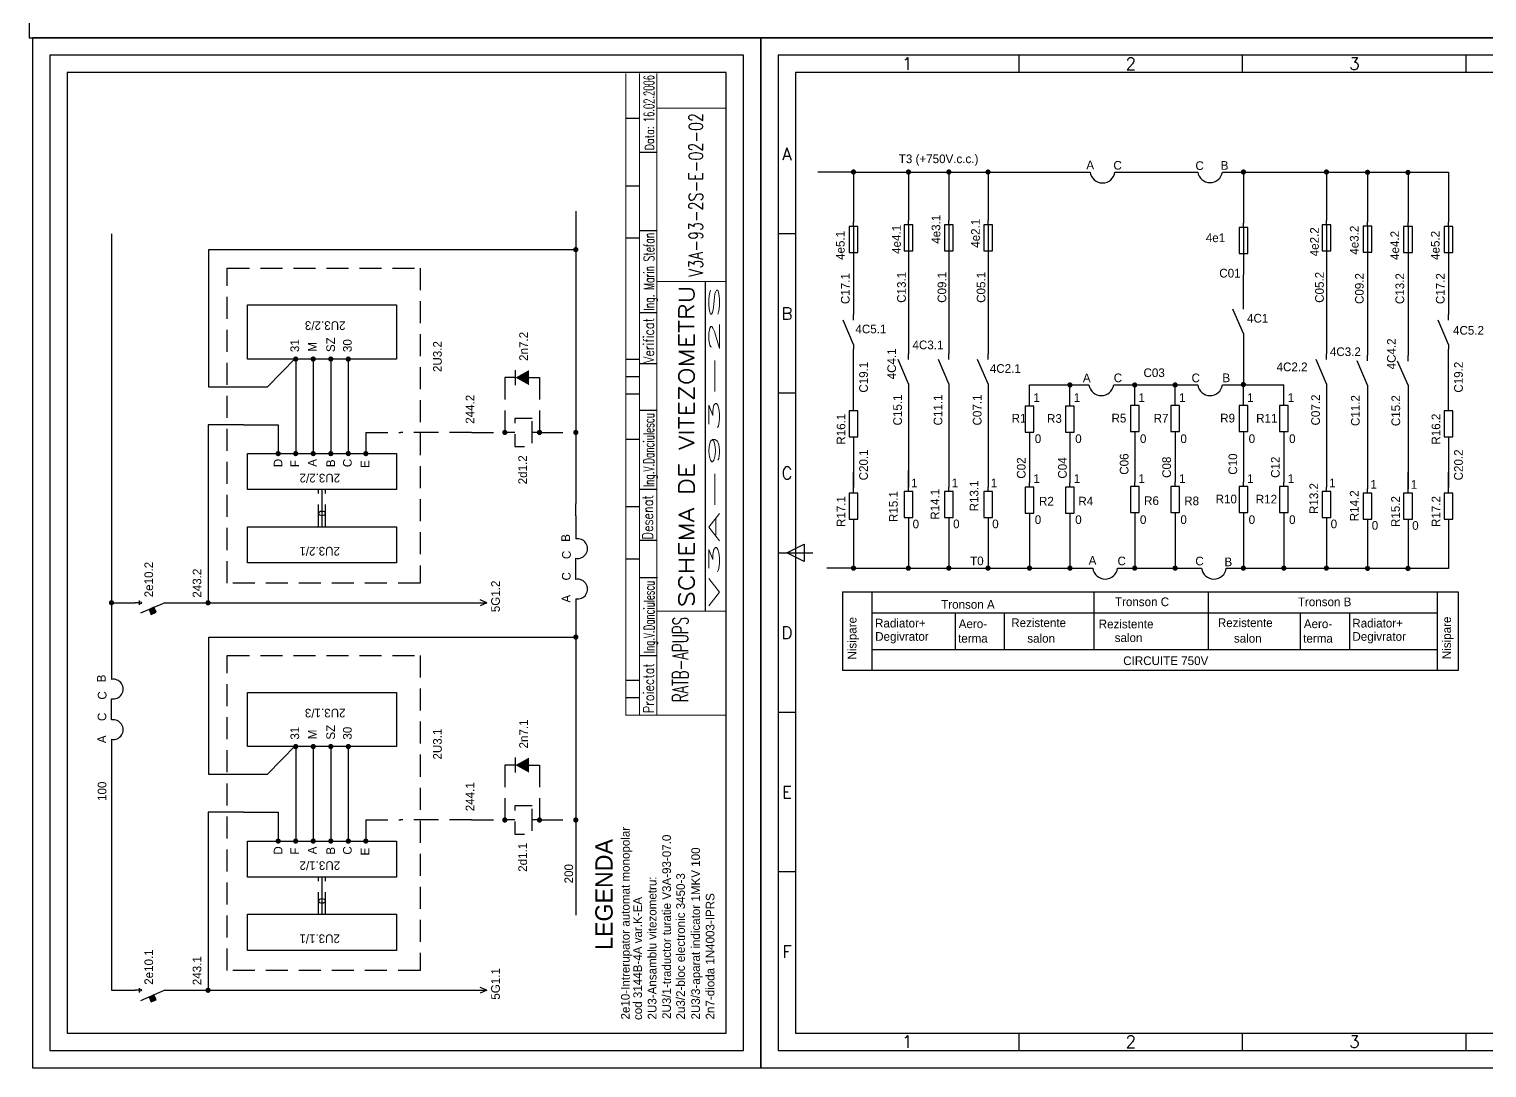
# Model space of a CAD drawing. Header units: millimetres. Extents: x 779 to 5457, y 14 to 905.
# Drawn here: x 779.1 to 1199.4, y 13.9 to 313.4 of the extents above; entities that cross this region are included whole.
import ezdxf
from ezdxf.enums import TextEntityAlignment as Align

# ---------------------------------------------------------------- set-up
doc = ezdxf.new("R2010")
doc.units = ezdxf.units.MM
doc.linetypes.add('DASHED2', pattern=[9.525, 6.35, -3.175])
doc.layers.add('INDICATOR', color=7, linetype='Continuous')
doc.styles.add('ISO', font='SIMPLEX.shx')
doc.styles.add('ROMANS', font='ROMANS.shx', dxfattribs={"width": 0.8})

# ---------------------------------------------------------------- blocks, each defined once
blk = doc.blocks.new('6a4')
at = {"color": 240}
blk.add_lwpolyline([(0, 0), (0, 297), (-1261, 297), (-1261, 0)], close=True, dxfattribs=at)
blk = doc.blocks.new('indic-el')
at = {"layer": 'INDICATOR', "color": 1}
for p, q in [((-180, 25), (-180, 29)), ((-175, 25), (-175, 29)), ((-140, 25), (-140, 29)), ((-125, 25), (-125, 29)), ((-105.5, 25), (-105.5, 29)), ((-87.5, 25), (-87.5, 29)), ((-82.5, 25), (-82.5, 29)), ((-47.5, 25), (-47.5, 29)), ((-32.5, 25), (-32.5, 29)), ((-13, 25), (-13, 29)), ((-167.9, 20), (-167.9, 25)), ((-145.42, 19.8), (-145.42, 24.8)), ((-134.65, 20.08), (-134.65, 25.08)), ((-119.93, 20), (-119.93, 25)), ((-97.19, 20), (-97.19, 25)), ((-83.77, 20), (-83.77, 25)), ((-69.03, 20), (-69.03, 25)), ((-45.33, 20), (-45.33, 25)), ((-22.83, 20), (-22.83, 25)), ((-155, 6), (-60, 6))]:
    blk.add_line(p, q, dxfattribs=at)
at = {"layer": 'INDICATOR'}
blk.add_line((-92.5, 25), (-92.5, 29), dxfattribs=at)
at = {"layer": 'INDICATOR', "const_width": 0.3, "flags": 128}
for points in [[(0, 29), (-185, 29), (-185, 0)], [(0, 25), (-185, 25)], [(0, 20), (-185, 20)], [(-155, 0), (-155, 20)], [(-60, 0), (-60, 20)], [(-10, 0), (-10, 20)]]:
    blk.add_lwpolyline(points, dxfattribs=at)
at = {"layer": 'INDICATOR', "color": 1, "style": 'ROMANS', "width": 0.8}
for s, height, p in [('Proiectat', 3, (-184.48, 20.88)), ('Desenat', 3, (-134.37, 21.17)), ('Verificat', 3, (-83.49, 20.88)), ('Data:', 2.5, (-22.15, 20.88))]:
    blk.add_text(s, height=height, dxfattribs=at).set_placement(p)
at = {"layer": 'INDICATOR', "style": 'ROMANS', "width": 0.570908}
blk.add_text('RATB-APUPS', height=4.5, dxfattribs=at).set_placement((-181.28, 10.96), (-156.69, 10.96), align=Align.FIT)
at = {"layer": 'INDICATOR', "color": 1, "style": 'ROMANS'}
for tag, height, width, p, p2 in [('PROIECTAT', 3, 0.908325, (-167.12, 20.74), (-146.23, 20.74)), ('DESENAT', 3, 1.116423, (-119.25, 20.84), (-97.88, 20.84)), ('VERIFICAT', 3, 1.074468, (-68.34, 20.8), (-45.93, 20.8)), ('DATA', 3, 1.321041, (-14.04, 20.81), (-0.45, 20.81)), ('NUME_DESEN', 4.5, 2.080219, (-153.9, 9.22), (-61.18, 9.22)), ('NUMAR', 4, 2.383056, (-58.61, 6.76), (-11.4, 6.76)), ('ANS', 3, 11.421134, (-154.04, 2.01), (-61.04, 2.01))]:
    blk.add_attdef(tag, text='', height=height, dxfattribs=dict(at, width=width)).set_placement(p, p2, align=Align.FIT)
blk = doc.blocks.new('a4r')
at = {"color": 240}
for points in [[(0, 210), (-297, 210), (-297, 0), (0, 0)], [(-5, 205), (-292, 205), (-292, 5), (-5, 5)]]:
    blk.add_lwpolyline(points, close=True, dxfattribs=at)
at = {"color": 70}
blk.add_lwpolyline([(-287, 10), (-10, 10), (-10, 200), (-287, 200)], close=True, dxfattribs=at)
blk = doc.blocks.new('5A4')
at = {"color": 70}
for p, q in [((-976.57, 287), (-976.57, 292)), ((-912.14, 287), (-912.14, 292)), ((-847.71, 287), (-847.71, 292)), ((-1041, 240.5), (-1046, 240.5)), ((-1041, 194.5), (-1046, 194.5)), ((-1046, 148.5), (-1036, 148.5)), ((-1043.5, 148.5), (-1038.5, 151)), ((-1038.5, 146), (-1043.5, 148.5)), ((-1038.5, 151), (-1038.5, 146)), ((-1041, 102.5), (-1046, 102.5)), ((-1041, 56.5), (-1046, 56.5)), ((-976.57, 5), (-976.57, 10)), ((-912.14, 5), (-912.14, 10)), ((-847.71, 5), (-847.71, 10))]:
    blk.add_line(p, q, dxfattribs=at)
at = {"color": 240}
for points in [[(0, 0), (0, 297), (-1051, 297), (-1051, 0)], [(-5, 5), (-5, 292), (-1046, 292), (-1046, 5)]]:
    blk.add_lwpolyline(points, close=True, dxfattribs=at)
at = {"color": 70}
blk.add_lwpolyline([(-1041, 287), (-1041, 10), (-10, 10), (-10, 287)], close=True, dxfattribs=at)
at = {"color": 50, "style": 'ISO'}
for s, p in [('1', (-1008.78, 289.55)), ('2', (-944.36, 289.55)), ('3', (-879.92, 289.55)), ('A', (-1043.5, 263.5)), ('B', (-1043.5, 217.5)), ('C', (-1043.5, 171.5)), ('D', (-1043.5, 125.5)), ('E', (-1043.5, 79.5)), ('F', (-1043.5, 33.5)), ('1', (-1008.78, 7.55)), ('2', (-944.36, 7.55)), ('3', (-879.92, 7.55))]:
    blk.add_text(s, height=3.5, dxfattribs=at).set_placement(p, align=Align.MIDDLE)

msp = doc.modelspace()

# ---------------------------------------------------------------- linework, layer by layer
at = {"color": 1}
for p, q in [((1016.78, 272.25), (1006.45, 272.25)), ((1016.78, 272.25), (1064.26, 272.25)), ((1016.78, 272.25), (1016.78, 257.83)), ((1032.61, 272.25), (1032.61, 258.29)), ((1044.27, 272.25), (1044.27, 258.29)), ((1055.56, 272.25), (1055.56, 258.29)), ((1064.26, 272.25), (1085, 272.25)), ((1085, 272.24), (1085, 272.24)), ((1092.14, 272.25), (1116.01, 272.25)), ((1116.01, 272.08), (1116.04, 272.08)), ((1123.13, 272.25), (1152.91, 272.25)), ((1129.18, 272.25), (1129.18, 257.52)), ((1152.91, 272.25), (1164.16, 272.25)), ((1153.12, 272.25), (1153.12, 258.29)), ((1164.98, 272.16), (1164.98, 257.86)), ((1165.35, 272.16), (1169.05, 272.16)), ((1169.05, 272.16), (1188.3, 272.16)), ((1176.64, 272.13), (1176.64, 257.83)), ((1188.3, 272.16), (1188.3, 257.83)), ((936.72, 260.93), (936.72, 249.87)), ((1016.78, 256.58), (1016.78, 257.83)), ((1016.78, 256.58), (1016.78, 249.08)), ((1032.61, 257.04), (1032.61, 258.29)), ((1032.61, 257.04), (1032.61, 249.54)), ((1044.27, 257.04), (1044.27, 258.29)), ((1044.27, 257.04), (1044.27, 249.54)), ((1055.56, 257.04), (1055.56, 258.29)), ((1055.56, 257.04), (1055.56, 249.54)), ((1129.18, 256.27), (1129.18, 257.52)), ((1153.12, 257.04), (1153.12, 258.29)), ((1153.12, 257.04), (1153.12, 249.54)), ((1164.98, 256.61), (1164.98, 257.86)), ((1164.98, 256.61), (1164.98, 249.11)), ((1176.64, 256.58), (1176.64, 257.83)), ((1176.64, 256.58), (1176.64, 249.08)), ((1188.3, 256.58), (1188.3, 257.83)), ((1188.3, 256.58), (1188.3, 249.08)), ((802.86, 254.42), (802.86, 253.51)), ((802.86, 253.51), (802.86, 200.78)), ((1129.18, 256.27), (1129.18, 248.77)), ((830.94, 249.87), (936.72, 249.87)), ((830.94, 210.22), (830.94, 249.87)), ((936.72, 249.87), (936.72, 197.14)), ((1016.78, 249.08), (1016.78, 247.83)), ((1032.61, 249.54), (1032.61, 248.29)), ((1032.61, 248.29), (1032.61, 219.83)), ((1044.27, 249.54), (1044.27, 248.29)), ((1044.27, 248.29), (1044.27, 219.83)), ((1055.56, 249.54), (1055.56, 248.29)), ((1055.56, 248.29), (1055.56, 219.83)), ((1129.18, 248.77), (1129.18, 247.52)), ((1153.12, 249.54), (1153.12, 248.29)), ((1153.12, 248.29), (1153.12, 219.83)), ((1164.98, 249.11), (1164.98, 247.86)), ((1176.64, 249.08), (1176.64, 247.83)), ((1188.3, 249.08), (1188.3, 247.83)), ((1016.78, 247.83), (1016.78, 231.12)), ((1129.18, 247.52), (1129.18, 242.63)), ((1164.98, 247.86), (1164.98, 219.4)), ((1176.64, 247.83), (1176.64, 219.37)), ((1188.3, 247.83), (1188.3, 231.13)), ((1129.18, 232.72), (1129.18, 242.62)), ((842.05, 218.32), (842.05, 233.91)), ((842.05, 233.91), (885.05, 233.91)), ((885.05, 233.91), (885.05, 218.32)), ((1129.18, 225.73), (1126.18, 232.73)), ((1016.78, 222.51), (1013.78, 229.51)), ((1016.78, 229.49), (1016.78, 231.12)), ((1188.3, 222.51), (1185.3, 229.51)), ((1188.3, 229.49), (1188.3, 231.13)), ((1129.18, 225.73), (1129.18, 210.21)), ((855.97, 218.69), (847.77, 210.22)), ((1016.78, 222.51), (1016.78, 221.13)), ((1016.78, 209.37), (1016.78, 221.13)), ((1032.61, 218.2), (1032.61, 219.83)), ((1044.27, 218.2), (1044.27, 219.83)), ((1055.56, 218.2), (1055.56, 219.83)), ((1153.12, 218.2), (1153.12, 219.83)), ((1164.98, 217.76), (1164.98, 219.4)), ((1176.64, 217.73), (1176.64, 219.37)), ((1188.3, 222.51), (1188.3, 221.13)), ((1188.3, 209.37), (1188.3, 221.13)), ((885.05, 218.32), (842.05, 218.32)), ((855.97, 218.32), (855.97, 191.06)), ((861.02, 218.32), (861.02, 191.06)), ((866.08, 218.32), (866.08, 191.06)), ((871.13, 218.32), (871.13, 191.06)), ((1032.61, 211.21), (1029.61, 218.21)), ((1044.27, 211.21), (1041.27, 218.21)), ((1055.56, 211.21), (1052.56, 218.21)), ((1153.12, 211.21), (1150.12, 218.21)), ((1164.98, 210.78), (1161.98, 217.78)), ((1176.64, 210.75), (1173.64, 217.75)), ((847.77, 210.22), (830.94, 210.22)), ((1032.61, 211.21), (1032.61, 209.83)), ((1044.27, 211.21), (1044.27, 209.83)), ((1055.56, 211.21), (1055.56, 209.83)), ((1067.53, 210.84), (1084.67, 210.84)), ((1067.53, 206.01), (1067.53, 210.84)), ((1079.19, 206.01), (1079.19, 210.84)), ((1091.79, 210.84), (1116.01, 210.84)), ((1097.85, 206.13), (1097.85, 210.84)), ((1109.51, 206.13), (1109.51, 210.84)), ((1123.13, 210.84), (1140.85, 210.84)), ((1129.18, 206.13), (1129.18, 210.96)), ((1140.85, 206.13), (1140.85, 210.84)), ((1153.12, 211.21), (1153.12, 209.83)), ((1164.98, 210.78), (1164.98, 209.4)), ((1176.64, 210.75), (1176.64, 209.37)), ((1016.78, 204.66), (1016.78, 209.37)), ((1032.61, 209.83), (1032.61, 181.37)), ((1044.27, 209.83), (1044.27, 181.37)), ((1055.56, 209.83), (1055.56, 181.37)), ((1067.53, 204.76), (1067.53, 206.01)), ((1079.19, 204.76), (1079.19, 206.01)), ((1097.85, 204.88), (1097.85, 206.13)), ((1109.51, 204.88), (1109.51, 206.13)), ((1129.18, 204.88), (1129.18, 206.13)), ((1140.85, 204.88), (1140.85, 206.13)), ((1153.12, 209.83), (1153.12, 181.37)), ((1164.98, 209.4), (1164.98, 180.94)), ((1176.64, 209.37), (1176.64, 180.91)), ((1188.3, 204.67), (1188.3, 209.37)), ((1016.78, 203.41), (1016.78, 204.66)), ((1188.3, 203.42), (1188.3, 204.67)), ((802.86, 200.78), (802.86, 125.93)), ((830.69, 199.38), (830.69, 148.04)), ((840.92, 199.38), (830.69, 199.38)), ((840.92, 199.38), (850.91, 199.38)), ((850.91, 199.38), (850.91, 191.06)), ((876.19, 197.14), (876.19, 191.06)), ((936.72, 197.14), (936.72, 176.58)), ((1016.78, 195.91), (1016.78, 194.67)), ((1016.78, 194.67), (1016.78, 181.32)), ((1067.53, 197.26), (1067.53, 196.01)), ((1067.53, 196.01), (1067.53, 182.67)), ((1079.19, 197.26), (1079.19, 196.01)), ((1079.19, 196.01), (1079.19, 182.67)), ((1097.85, 197.38), (1097.85, 196.13)), ((1097.85, 196.13), (1097.85, 182.79)), ((1109.51, 197.38), (1109.51, 196.13)), ((1109.51, 196.13), (1109.51, 182.79)), ((1129.18, 197.38), (1129.18, 196.13)), ((1129.18, 196.13), (1129.18, 182.79)), ((1140.85, 197.38), (1140.85, 196.13)), ((1140.85, 196.13), (1140.85, 182.79)), ((1188.3, 195.92), (1188.3, 194.67)), ((1188.3, 194.67), (1188.3, 181.32)), ((842.05, 191.06), (885.05, 191.06)), ((842.05, 180.66), (842.05, 191.06)), ((885.05, 191.06), (885.05, 180.66)), ((1016.78, 180.91), (1016.78, 185.73)), ((1032.61, 181.34), (1032.61, 186.17)), ((1176.64, 180.91), (1176.64, 185.74)), ((1188.3, 180.91), (1188.3, 185.74)), ((1016.78, 179.66), (1016.78, 180.91)), ((1032.61, 180.09), (1032.61, 181.34)), ((1044.27, 180.12), (1044.27, 181.37)), ((1055.56, 180.12), (1055.56, 181.37)), ((1067.53, 181.42), (1067.53, 182.67)), ((1079.19, 181.42), (1079.19, 182.67)), ((1097.85, 181.54), (1097.85, 182.79)), ((1109.51, 181.54), (1109.51, 182.79)), ((1129.18, 181.54), (1129.18, 182.79)), ((1140.85, 181.54), (1140.85, 182.79)), ((1153.12, 180.12), (1153.12, 181.37)), ((1164.98, 179.69), (1164.98, 180.94)), ((1176.64, 179.66), (1176.64, 180.91)), ((1188.3, 179.66), (1188.3, 180.91)), ((885.05, 180.66), (842.05, 180.66)), ((863.55, 169.98), (863.55, 180.66)), ((936.72, 173.13), (936.72, 176.58)), ((936.72, 173.13), (936.72, 166.45)), ((1032.61, 172.59), (1032.61, 171.34)), ((1044.27, 172.62), (1044.27, 171.37)), ((1055.56, 172.62), (1055.56, 171.37)), ((1067.53, 173.92), (1067.53, 157.91)), ((1079.19, 173.92), (1079.19, 157.91)), ((1097.85, 174.04), (1097.85, 158.03)), ((1109.51, 174.04), (1109.51, 158.03)), ((1129.18, 174.04), (1129.18, 158.03)), ((1140.85, 174.04), (1140.85, 158.03)), ((1153.12, 172.62), (1153.12, 171.37)), ((842.05, 169.98), (885.05, 169.98)), ((842.05, 159.54), (842.05, 169.98)), ((885.05, 169.98), (885.05, 159.54)), ((1016.78, 172.16), (1016.78, 170.91)), ((1016.78, 170.91), (1016.78, 157.94)), ((1032.61, 171.34), (1032.61, 158)), ((1044.27, 171.37), (1044.27, 158.03)), ((1055.56, 171.37), (1055.56, 158.03)), ((1153.12, 171.37), (1153.12, 158.03)), ((1164.98, 172.19), (1164.98, 170.94)), ((1164.98, 170.94), (1164.98, 157.94)), ((1176.64, 172.16), (1176.64, 170.91)), ((1176.64, 170.91), (1176.64, 157.94)), ((1188.3, 172.16), (1188.3, 170.91)), ((1188.3, 170.91), (1188.3, 157.94)), ((936.72, 154.77), (936.72, 160.88)), ((885.05, 159.54), (842.05, 159.54)), ((1016.78, 158.03), (1009.13, 158.03)), ((1016.78, 158.03), (1059.53, 158.03)), ((1059.53, 158.03), (1085.76, 158.03)), ((1092.91, 158.03), (1117.11, 158.03)), ((1124.25, 158.03), (1137.9, 158.03)), ((1137.9, 158.03), (1149.09, 158.03)), ((1149.09, 158.03), (1168.86, 158.03)), ((1168.86, 158.03), (1188.3, 158.03)), ((802.86, 148.04), (809.71, 148.04)), ((810.96, 148.04), (809.71, 148.04)), ((810.96, 147.41), (810.96, 148.67)), ((818.21, 148.04), (811.21, 145.04)), ((818.21, 148.04), (819.71, 148.04)), ((819.71, 148.04), (823.6, 148.04)), ((823.6, 148.04), (838.23, 148.04)), ((838.23, 148.04), (846, 148.04)), ((846, 148.04), (853.78, 148.04)), ((853.78, 148.04), (868.4, 148.04)), ((868.4, 148.04), (883.03, 148.04)), ((882.41, 148.04), (897.04, 148.04)), ((896.42, 148.04), (911.05, 148.04)), ((911.05, 148.04), (909.13, 148.89)), ((911.05, 148.04), (909.13, 147.2)), ((936.72, 149.2), (936.72, 138.14)), ((1013.63, 151.18), (1013.63, 128.48)), ((1013.63, 151.17), (1191.15, 151.17)), ((1022.15, 128.47), (1022.15, 151.17)), ((1086.02, 151.17), (1086.02, 134.47)), ((1119.03, 151.17), (1119.03, 134.47)), ((1185.04, 151.17), (1185.04, 128.47)), ((1191.15, 151.17), (1191.15, 128.47)), ((1022.15, 145.18), (1185.04, 145.18)), ((1046.09, 145.18), (1046.09, 134.47)), ((1060.24, 145.18), (1060.24, 134.47)), ((1145.58, 145.18), (1145.58, 134.47)), ((1159.74, 145.18), (1159.74, 134.47)), ((830.94, 138.14), (936.72, 138.14)), ((830.94, 98.49), (830.94, 138.14)), ((936.72, 138.14), (936.72, 85.41)), ((1185.04, 134.47), (1022.15, 134.47)), ((1191.15, 128.47), (1013.63, 128.47)), ((842.05, 122.18), (885.05, 122.18)), ((842.05, 106.58), (842.05, 122.18)), ((885.05, 122.18), (885.05, 106.58)), ((802.85, 114.25), (802.85, 120.36)), ((802.86, 108.68), (802.86, 107.77)), ((802.86, 107.77), (802.86, 94.95)), ((885.05, 106.58), (842.05, 106.58)), ((855.97, 106.96), (847.77, 98.49)), ((855.97, 106.58), (855.97, 79.32)), ((861.02, 106.58), (861.02, 79.32)), ((866.08, 106.58), (866.08, 79.32)), ((871.13, 106.58), (871.13, 79.32)), ((847.77, 98.49), (830.94, 98.49)), ((802.86, 94.95), (802.86, 89.04)), ((802.86, 89.04), (802.86, 36.31)), ((830.69, 87.64), (830.69, 36.31)), ((840.92, 87.64), (830.69, 87.64)), ((840.92, 87.64), (850.91, 87.64)), ((850.91, 87.64), (850.91, 79.32)), ((876.19, 85.41), (876.19, 79.32)), ((936.72, 85.41), (936.72, 57.94)), ((842.05, 79.32), (885.05, 79.32)), ((842.05, 68.93), (842.05, 79.32)), ((885.05, 79.32), (885.05, 68.93)), ((885.05, 68.93), (842.05, 68.93)), ((863.55, 58.25), (863.55, 68.93)), ((842.05, 47.8), (842.05, 58.25)), ((842.05, 58.25), (885.05, 58.25)), ((885.05, 58.25), (885.05, 47.8)), ((885.05, 47.8), (842.05, 47.8)), ((802.86, 36.31), (809.71, 36.31)), ((810.96, 36.31), (809.71, 36.31)), ((810.96, 35.68), (810.96, 36.94)), ((818.21, 36.31), (811.21, 33.31)), ((818.21, 36.31), (819.71, 36.31)), ((819.71, 36.31), (823.6, 36.31)), ((823.6, 36.31), (838.23, 36.31)), ((838.23, 36.31), (846, 36.31)), ((846, 36.31), (853.78, 36.31)), ((853.78, 36.31), (868.4, 36.31)), ((868.4, 36.31), (883.03, 36.31)), ((882.41, 36.31), (897.04, 36.31)), ((896.42, 36.31), (911.05, 36.31)), ((911.05, 36.31), (909.13, 37.15)), ((911.05, 36.31), (909.13, 35.46))]:
    msp.add_line(p, q, dxfattribs=at)
at = {"color": 1, "linetype": 'DASHED2'}
for p, q in [((836.25, 153.73), (836.25, 244.56)), ((836.25, 244.56), (891.81, 244.56)), ((891.81, 244.56), (891.81, 153.73)), ((916.25, 212.96), (916.25, 197.14)), ((919.47, 212.96), (916.25, 212.96)), ((923.14, 212.96), (926.25, 212.96)), ((926.25, 212.96), (926.25, 197.14)), ((876.19, 197.14), (886.18, 197.14)), ((896.41, 197.14), (886.18, 197.14)), ((906.64, 197.14), (896.41, 197.14)), ((906.64, 197.14), (916.63, 197.14)), ((919.13, 197.14), (916.63, 197.14)), ((926.63, 197.14), (924.13, 197.14)), ((926.63, 197.14), (936.72, 197.14)), ((862.55, 169.98), (862.55, 180.66)), ((864.55, 169.98), (864.55, 180.66)), ((891.81, 153.73), (836.25, 153.73)), ((836.25, 42), (836.25, 132.82)), ((836.25, 132.82), (891.81, 132.82)), ((891.81, 132.82), (891.81, 42)), ((916.25, 101.23), (916.25, 85.41)), ((919.47, 101.23), (916.25, 101.23)), ((923.14, 101.23), (926.25, 101.23)), ((926.25, 101.23), (926.25, 85.41)), ((876.19, 85.41), (886.18, 85.41)), ((896.41, 85.41), (886.18, 85.41)), ((906.64, 85.41), (896.41, 85.41)), ((906.64, 85.41), (916.63, 85.41)), ((919.13, 85.41), (916.63, 85.41)), ((926.63, 85.41), (924.13, 85.41)), ((926.63, 85.41), (936.72, 85.41)), ((862.55, 58.25), (862.55, 68.93)), ((864.55, 58.25), (864.55, 68.93)), ((891.81, 42), (836.25, 42))]:
    msp.add_line(p, q, dxfattribs=at)
at = {"color": 1, "const_width": 0.75}
for points in [[(1016.4, 272.25, 1), (1017.15, 272.25, 1)], [(1032.23, 272.25, 1), (1032.98, 272.25, 1)], [(1043.89, 272.25, 1), (1044.64, 272.25, 1)], [(1055.18, 272.25, 1), (1055.93, 272.25, 1)], [(1128.81, 272.25, 1), (1129.56, 272.25, 1)], [(1152.75, 272.25, 1), (1153.5, 272.25, 1)], [(1164.6, 272.16, 1), (1165.35, 272.16, 1)], [(1176.26, 272.13, 1), (1177.01, 272.13, 1)], [(936.72, 249.5, 1), (936.72, 250.25, 1)], [(855.97, 217.94, 1), (855.97, 218.69, 1)], [(861.02, 217.94, 1), (861.02, 218.69, 1)], [(866.08, 217.94, 1), (866.08, 218.69, 1)], [(871.13, 217.94, 1), (871.13, 218.69, 1)], [(1078.81, 210.84, 1), (1079.56, 210.84, 1)], [(1097.47, 210.84, 1), (1098.22, 210.84, 1)], [(1109.13, 210.84, 1), (1109.88, 210.84, 1)], [(1128.81, 210.96, 1), (1129.56, 210.96, 1)], [(936.72, 196.77, 1), (936.72, 197.52, 1)], [(850.91, 190.68, 1), (850.91, 191.43, 1)], [(855.97, 190.68, 1), (855.97, 191.43, 1)], [(861.02, 190.68, 1), (861.02, 191.43, 1)], [(866.08, 190.68, 1), (866.08, 191.43, 1)], [(871.13, 190.68, 1), (871.13, 191.43, 1)], [(876.19, 190.68, 1), (876.19, 191.43, 1)], [(1016.4, 158.03, 1), (1017.15, 158.03, 1)], [(1032.23, 158, 1), (1032.98, 158, 1)], [(1043.89, 158.03, 1), (1044.64, 158.03, 1)], [(1055.18, 158.03, 1), (1055.93, 158.03, 1)], [(1067.15, 158.03, 1), (1067.9, 158.03, 1)], [(1078.81, 158.03, 1), (1079.56, 158.03, 1)], [(1097.47, 158.03, 1), (1098.22, 158.03, 1)], [(1109.13, 158.03, 1), (1109.88, 158.03, 1)], [(1128.81, 158.03, 1), (1129.56, 158.03, 1)], [(1140.47, 158.03, 1), (1141.22, 158.03, 1)], [(1152.75, 158.03, 1), (1153.5, 158.03, 1)], [(1164.6, 157.94, 1), (1165.35, 157.94, 1)], [(1176.26, 157.94, 1), (1177.01, 157.94, 1)], [(802.86, 147.67, 1), (802.86, 148.42, 1)], [(830.69, 147.67, 1), (830.69, 148.42, 1)], [(936.72, 137.76, 1), (936.72, 138.51, 1)], [(855.97, 106.21, 1), (855.97, 106.96, 1)], [(861.02, 106.21, 1), (861.02, 106.96, 1)], [(866.08, 106.21, 1), (866.08, 106.96, 1)], [(871.13, 106.21, 1), (871.13, 106.96, 1)], [(936.72, 85.03, 1), (936.72, 85.78, 1)], [(850.91, 78.95, 1), (850.91, 79.7, 1)], [(855.97, 78.95, 1), (855.97, 79.7, 1)], [(861.02, 78.95, 1), (861.02, 79.7, 1)], [(866.08, 78.95, 1), (866.08, 79.7, 1)], [(871.13, 78.95, 1), (871.13, 79.7, 1)], [(876.19, 78.95, 1), (876.19, 79.7, 1)], [(830.69, 35.93, 1), (830.69, 36.68, 1)]]:
    msp.add_lwpolyline(points, format="xyb", close=True, dxfattribs=at)
at = {"color": 1, "flags": 128}
for points in [[(1018.03, 249.08), (1018.03, 256.58), (1015.53, 256.58), (1015.53, 249.08)], [(1033.86, 249.54), (1033.86, 257.04), (1031.36, 257.04), (1031.36, 249.54)], [(1045.52, 249.54), (1045.52, 257.04), (1043.02, 257.04), (1043.02, 249.54)], [(1056.81, 249.54), (1056.81, 257.04), (1054.31, 257.04), (1054.31, 249.54)], [(1154.37, 249.54), (1154.37, 257.04), (1151.87, 257.04), (1151.87, 249.54)], [(1166.23, 249.11), (1166.23, 256.61), (1163.73, 256.61), (1163.73, 249.11)], [(1177.89, 249.08), (1177.89, 256.58), (1175.39, 256.58), (1175.39, 249.08)], [(1189.55, 249.08), (1189.55, 256.58), (1187.05, 256.58), (1187.05, 249.08)], [(1130.43, 248.77), (1130.43, 256.27), (1127.93, 256.27), (1127.93, 248.77)], [(1018.03, 195.91), (1018.03, 203.41), (1015.53, 203.41), (1015.53, 195.91)], [(1068.78, 197.26), (1068.78, 204.76), (1066.28, 204.76), (1066.28, 197.26)], [(1080.44, 197.26), (1080.44, 204.76), (1077.94, 204.76), (1077.94, 197.26)], [(1099.1, 197.38), (1099.1, 204.88), (1096.6, 204.88), (1096.6, 197.38)], [(1110.76, 197.38), (1110.76, 204.88), (1108.26, 204.88), (1108.26, 197.38)], [(1130.43, 197.38), (1130.43, 204.88), (1127.93, 204.88), (1127.93, 197.38)], [(1142.1, 197.38), (1142.1, 204.88), (1139.6, 204.88), (1139.6, 197.38)], [(1189.55, 195.92), (1189.55, 203.42), (1187.05, 203.42), (1187.05, 195.92)], [(1068.78, 173.92), (1068.78, 181.42), (1066.28, 181.42), (1066.28, 173.92)], [(1080.44, 173.92), (1080.44, 181.42), (1077.94, 181.42), (1077.94, 173.92)], [(1099.1, 174.04), (1099.1, 181.54), (1096.6, 181.54), (1096.6, 174.04)], [(1110.76, 174.04), (1110.76, 181.54), (1108.26, 181.54), (1108.26, 174.04)], [(1130.43, 174.04), (1130.43, 181.54), (1127.93, 181.54), (1127.93, 174.04)], [(1142.1, 174.04), (1142.1, 181.54), (1139.6, 181.54), (1139.6, 174.04)], [(1018.03, 172.16), (1018.03, 179.66), (1015.53, 179.66), (1015.53, 172.16)], [(1033.86, 172.59), (1033.86, 180.09), (1031.36, 180.09), (1031.36, 172.59)], [(1045.52, 172.62), (1045.52, 180.12), (1043.02, 180.12), (1043.02, 172.62)], [(1056.81, 172.62), (1056.81, 180.12), (1054.31, 180.12), (1054.31, 172.62)], [(1154.37, 172.62), (1154.37, 180.12), (1151.87, 180.12), (1151.87, 172.62)], [(1166.23, 172.19), (1166.23, 179.69), (1163.73, 179.69), (1163.73, 172.19)], [(1177.89, 172.16), (1177.89, 179.66), (1175.39, 179.66), (1175.39, 172.16)], [(1189.55, 172.16), (1189.55, 179.66), (1187.05, 179.66), (1187.05, 172.16)], [(815.1, 146.73), (813.69, 146.1), (814.32, 144.68), (815.74, 145.31)], [(815.1, 34.99), (813.69, 34.36), (814.32, 32.94), (815.74, 33.57)]]:
    msp.add_lwpolyline(points, close=True, dxfattribs=at)
at = {"color": 1, "linetype": 'DASHED2', "const_width": 0.24, "flags": 128}
for points in [[(919.57, 212.96), (923.1, 211), (923.1, 214.92)], [(919.57, 101.23), (923.1, 99.26), (923.1, 103.19)]]:
    msp.add_lwpolyline(points, close=True, dxfattribs=at)
at = {"color": 1, "linetype": 'DASHED2', "flags": 128}
for points in [[(919.35, 210.8), (919.35, 215.13)], [(919.35, 99.06), (919.35, 103.39)]]:
    msp.add_lwpolyline(points, dxfattribs=at)
at = {"color": 1, "linetype": 'DASHED2', "const_width": 0.75}
for points in [[(916.25, 196.77, 1), (916.25, 197.52, 1)], [(926.25, 196.77, 1), (926.25, 197.52, 1)], [(916.25, 85.03, 1), (916.25, 85.78, 1)], [(926.25, 85.03, 1), (926.25, 85.78, 1)]]:
    msp.add_lwpolyline(points, format="xyb", close=True, dxfattribs=at)
at = {"color": 1, "linetype": 'DASHED2', "flags": 128}
for points in [[(924.13, 201.19), (919.13, 201.19), (919.13, 193.09), (924.13, 193.09)], [(924.13, 89.46), (919.13, 89.46), (919.13, 81.36), (924.13, 81.36)]]:
    msp.add_lwpolyline(points, close=True, dxfattribs=at)
at = {"color": 1}
for centre in [(811.24, 148.04), (811.24, 36.31)]:
    msp.add_circle(centre, 0.273, dxfattribs=at)
for centre, radius, start, end in [((1088.57, 272.69), 3.6, 187.0535, 352.9465), ((1119.57, 272.79), 3.6, 188.7306, 351.2694), ((1088.23, 211.38), 3.6, 188.7306, 351.2694), ((1119.57, 211.38), 3.6, 188.7306, 351.2694), ((937.26, 163.67), 2.84, 258.9161, 100.9783), ((1089.34, 158.47), 3.6, 187.0535, 352.9465), ((1120.68, 158.47), 3.6, 187.0535, 352.9465), ((937.27, 151.98), 2.84, 258.9161, 101.1894), ((803.4, 123.15), 2.84, 258.9161, 100.9783), ((803.4, 111.46), 2.84, 258.9161, 101.1894)]:
    msp.add_arc(centre, radius, start, end, dxfattribs=at)
at = {"color": 1, "extrusion": (0, 0, -1)}
for centre in [(863.55, 173.81), (863.55, 62.08)]:
    msp.add_ellipse(centre, major_axis=(-0.999, -0.028), ratio=0.568004, dxfattribs=at)
at = {"color": 1, "linetype": 'DASHED2'}
for points in [[(919.56, 212.95), (923.08, 214.88), (923.1, 211.05)], [(919.56, 101.22), (923.08, 103.14), (923.1, 99.31)]]:
    msp.add_solid(points, dxfattribs=at)
at = {"color": 1}
for points in [[(815.74, 145.31), (814.32, 144.68), (815.1, 146.73), (813.69, 146.1)], [(815.74, 33.57), (814.32, 32.94), (815.1, 34.99), (813.69, 34.36)]]:
    msp.add_solid(points, dxfattribs=at)

# ---------------------------------------------------------------- block references
msp.add_blockref('6a4', (2040.12, 310.94), dxfattribs=at)
at = {"color": 1, "rotation": 90}
msp.add_blockref('a4r', (990.1, 310.94), dxfattribs=at)
msp.add_blockref('5A4', (2041.1, 13.94))
ref = msp.add_blockref('indic-el', (980.1, 300.66), dxfattribs=dict(rotation=90))
ref.add_attrib('NUME_DESEN', 'SCHEMA DE VITEZOMETRU', dxfattribs={"layer": 'INDICATOR', "color": 1, "height": 4.5, "rotation": 90, "style": 'ROMANS', "width": 1.06311}).set_placement((970.88, 146.76), (970.88, 239.48), align=Align.FIT)
ref.add_attrib('ANS', 'V3A-93-2S', dxfattribs={"layer": 'INDICATOR', "color": 1, "height": 3, "rotation": 90, "style": 'ROMANS', "width": 3.518944}).set_placement((978.1, 146.62), (978.1, 239.62), align=Align.FIT)
ref.add_attrib('NUMAR', 'V3A-93-2S-E-02-02', dxfattribs={"layer": 'INDICATOR', "color": 1, "height": 4, "rotation": 90, "style": 'ROMANS', "width": 0.684635}).set_placement((973.35, 242.05), (973.35, 289.25), align=Align.FIT)
ref.add_attrib('DESENAT', 'Ing.V.Danciulescu', dxfattribs={"layer": 'INDICATOR', "color": 1, "height": 3, "rotation": 90, "style": 'ROMANS', "width": 0.566669}).set_placement((959.27, 181.41), (959.27, 202.78), align=Align.FIT)
ref.add_attrib('VERIFICAT', 'Ing. Marin Stefan', dxfattribs={"layer": 'INDICATOR', "color": 1, "height": 3, "rotation": 90, "style": 'ROMANS', "width": 0.566326}).set_placement((959.31, 232.32), (959.31, 254.73), align=Align.FIT)
ref.add_attrib('DATA', '16.02.2006', dxfattribs={"layer": 'INDICATOR', "color": 1, "height": 3, "rotation": 90, "style": 'ROMANS', "width": 0.537373}).set_placement((959.3, 286.62), (959.3, 300.2), align=Align.FIT)
ref.add_attrib('PROIECTAT', 'Ing.V.Danciulescu', dxfattribs={"layer": 'INDICATOR', "color": 1, "height": 3, "rotation": 90, "style": 'ROMANS', "width": 0.553941}).set_placement((959.36, 133.53), (959.36, 154.43), align=Align.FIT)

# ---------------------------------------------------------------- texts
at = {"color": 1}
for s, p in [('T3 (+750V.c.c.)', (1029.84, 274.8)), ('A', (1083.9, 273.03)), ('C', (1091.71, 272.94)), ('C', (1115.36, 272.84)), ('B', (1122.65, 272.89)), ('4e1', (1118.35, 252.03)), ('C01', (1122.24, 241.83)), ('4C1', (1130.24, 228.84)), ('4C5.1', (1017.34, 225.73)), ('4C5.2', (1189.62, 225.35)), ('4C3.1', (1033.78, 221.15)), ('4C3.2', (1154.12, 219.18)), ('4C2.1', (1056.09, 214.34)), ('C03', (1100.39, 213.12)), ('4C2.2', (1138.76, 214.82)), ('A', (1082.9, 211.63)), ('C', (1091.81, 211.65)), ('C', (1114.24, 211.63)), ('B', (1123.15, 211.65)), ('1', (1068.62, 205.94)), ('1', (1080.28, 205.94)), ('1', (1098.94, 205.94)), ('1', (1110.61, 205.94)), ('1', (1130.28, 205.94)), ('1', (1141.94, 205.94)), ('R1', (1062.36, 200.01)), ('R3', (1072.57, 199.93)), ('R5', (1091.17, 200.03)), ('R7', (1103.31, 200.01)), ('R9', (1122.5, 200.03)), ('R11', (1132.87, 200.01)), ('0', (1069.04, 194.1)), ('0', (1080.7, 194.1)), ('0', (1099.36, 194.1)), ('0', (1111.02, 194.1)), ('0', (1130.7, 194.1)), ('0', (1142.36, 194.1)), ('1', (1068.62, 182.6)), ('1', (1080.28, 182.6)), ('1', (1098.94, 182.6)), ('1', (1110.61, 182.6)), ('1', (1130.28, 182.6)), ('1', (1141.94, 182.6)), ('1', (1033.41, 181.34)), ('1', (1045.07, 181.37)), ('1', (1056.36, 181.37)), ('1', (1153.92, 181.37)), ('1', (1165.78, 180.94)), ('1', (1177.44, 180.91)), ('R2', (1070.26, 176.08)), ('R4', (1081.62, 176.1)), ('R6', (1100.56, 176.22)), ('R8', (1112.13, 176.17)), ('R10', (1121.19, 176.71)), ('R12', (1132.76, 176.67)), ('0', (1069.04, 170.76)), ('0', (1080.7, 170.76)), ('0', (1099.36, 170.76)), ('0', (1111.02, 170.76)), ('0', (1130.7, 170.76)), ('0', (1142.36, 170.76)), ('0', (1033.82, 169.5)), ('0', (1045.49, 169.53)), ('0', (1056.77, 169.53)), ('0', (1154.34, 169.53)), ('0', (1166.19, 169.1)), ('0', (1177.85, 169.07)), ('T0', (1050.4, 158.87)), ('A', (1084.57, 159)), ('C', (1092.9, 158.85)), ('C', (1115.33, 158.82)), ('B', (1123.73, 158.58)), ('Tronson A', (1042.07, 146.32)), ('Tronson C', (1092.16, 147.07)), ('Tronson B', (1144.9, 147.06)), ('Radiator+', (1023, 140.92)), ('Aero-', (1047.11, 140.73)), ('Rezistente ', (1062.26, 141.03)), ('Rezistente ', (1087.47, 140.67)), ('Rezistente ', (1121.83, 141.03)), ('Aero-', (1146.61, 140.73)), ('Radiator+', (1160.59, 140.92)), ('Degivrator', (1023.03, 137.08)), ('terma', (1046.93, 136.54)), ('salon', (1066.88, 136.54)), ('salon', (1092.09, 136.72)), ('salon', (1126.45, 136.54)), ('terma', (1146.42, 136.54)), ('Degivrator', (1160.62, 137.08)), ('CIRCUITE 750V', (1094.54, 130.08))]:
    msp.add_text(s, height=2.5, dxfattribs=at).set_placement(p)
for s, rotation, p in [('4e4.1', 90, (1030.41, 248.64)), ('4e3.1', 90, (1041.81, 251.55)), ('4e2.1', 90, (1053.19, 250.4)), ('4e3.2', 90, (1162.39, 248.41)), ('4e5.1', 90, (1014.23, 246.9)), ('4e2.2', 90, (1150.92, 247.95)), ('4e4.2', 90, (1174.09, 246.9)), ('4e5.2', 90, (1185.75, 246.9)), ('C17.1', 90, (1015.67, 234.16)), ('C13.1', 90, (1031.86, 234.53)), ('C09.1', 90, (1043.52, 234.53)), ('C05.1', 90, (1054.8, 234.53)), ('C05.2', 90, (1152.37, 234.53)), ('C09.2', 90, (1163.87, 234.19)), ('C13.2', 90, (1175.53, 234.16)), ('C17.2', 90, (1187.19, 234.16)), ('2U3.2/3', 180, (870.33, 229.22)), ('31', 90, (856.95, 220.32)), ('M', 90, (862, 220.44)), ('SZ', 90, (867.29, 220.32)), ('30', 90, (872.11, 220.32)), ('2U3.2', 90, (898.07, 214.57)), ('4C4.2', 90, (1173.11, 215.34)), ('4C4.1', 90, (1029.03, 212.47)), ('C19.1', 90, (1020.92, 208.63)), ('C19.2', 90, (1192.44, 208.63)), ('244.2', 90, (907.46, 199.65)), ('C15.1', 90, (1030.73, 199.17)), ('C11.1', 90, (1042.39, 199.17)), ('C07.1', 90, (1053.68, 199.17)), ('C07.2', 90, (1151.24, 199.17)), ('C11.2', 90, (1162.71, 199)), ('C15.2', 90, (1174.37, 198.97)), ('R16.1', 90, (1014.43, 193.64)), ('R16.2', 90, (1185.95, 193.65)), ('D', 90, (852.13, 187.14)), ('A', 90, (862, 187.26)), ('B', 90, (867.29, 187.14)), ('C', 90, (872.11, 187.14)), ('2d1.2', 90, (922.64, 182.2)), ('C20.1', 90, (1020.92, 183.34)), ('C02', 90, (1066.39, 183.83)), ('C04', 90, (1078.26, 183.84)), ('C06', 90, (1096.05, 184.96)), ('C08', 90, (1108.3, 184.05)), ('C10', 90, (1127.38, 184.96)), ('C12', 90, (1139.64, 184.05)), ('C20.2', 90, (1192.44, 183.34)), ('F', 90, (856.95, 187.14)), ('2U3.2/2', 180, (868.79, 185.24)), ('E', 90, (877.17, 186.91)), ('R14.1', 90, (1041.5, 171.97)), ('R13.1', 90, (1052.79, 174.4)), ('R13.2', 90, (1150.73, 173.65)), ('R17.1', 90, (1014.43, 169.89)), ('R15.1', 90, (1029.53, 171.32)), ('R14.2', 90, (1162.39, 171.54)), ('R15.2', 90, (1174.29, 169.89)), ('R17.2', 90, (1185.95, 169.89)), ('2U3.2/1', 180, (868.72, 164.16)), ('B', 90, (935.04, 165.62)), ('C', 90, (935.27, 160.64)), ('2e10.2', 90, (814.85, 149.62)), ('243.2', 90, (828.76, 149.51)), ('C', 90, (935.23, 154.47)), ('5G1.2', 90, (914.82, 145.33)), ('A', 90, (935.16, 148.09)), ('Nisipare', 90, (1017.63, 131.68)), ('Nisipare', 90, (1189.04, 131.79)), ('B', 90, (801.18, 125.09)), ('C', 90, (801.41, 120.12)), ('C', 90, (801.37, 113.94)), ('2U3.1/3', 180, (870.33, 117.49)), ('A', 90, (801.3, 107.57)), ('31', 90, (856.95, 108.58)), ('M', 90, (862, 108.7)), ('SZ', 90, (867.29, 108.58)), ('30', 90, (872.11, 108.58)), ('2U3.1', 90, (898.07, 102.83)), ('100', 90, (801.38, 90.9)), ('244.1', 90, (907.46, 87.92)), ('2e10-Intrerupator automat monopolar', 90, (952.25, 27.88)), ('2U3/1-traductor turatie V3A-93-07.0', 90, (964.15, 28.04)), ('D', 90, (852.13, 75.41)), ('F', 90, (856.95, 75.41)), ('A', 90, (862, 75.52)), ('B', 90, (867.29, 75.41)), ('C', 90, (872.11, 75.41)), ('E', 90, (877.17, 75.17)), ('2d1.1', 90, (922.64, 70.46)), ('2U3/3-aparat indicator 1MKV 100', 90, (972.51, 27.88)), ('2U3.1/2', 180, (868.79, 73.51)), ('200', 90, (935.93, 67.13)), ('2U3-Ansamblu vitezometru:', 90, (959.97, 27.88)), ('2u3/2-bloc electronic 3450-3', 90, (968.17, 27.88)), ('cod 3144B-4A var.K-EA', 90, (955.79, 27.72)), ('2n7-dioda 1N4003-IPRS', 90, (976.68, 27.88)), ('2U3.1/1', 180, (868.72, 52.42)), ('2e10.1', 90, (814.85, 37.89)), ('243.1', 90, (828.76, 37.77)), ('5G1.1', 90, (914.82, 33.6))]:
    msp.add_text(s, height=2.5, rotation=rotation, dxfattribs=at).set_placement(p)
at = {"color": 1, "linetype": 'DASHED2'}
for s, p in [('2n7.2', (922.91, 217.78)), ('2n7.1', (922.91, 106.04))]:
    msp.add_text(s, height=2.5, rotation=90, dxfattribs=at).set_placement(p)
at = {"color": 3}
msp.add_text('LEGENDA', height=5, rotation=90, dxfattribs=at).set_placement((947.34, 47.95))

doc.saveas('drawing.dxf')
